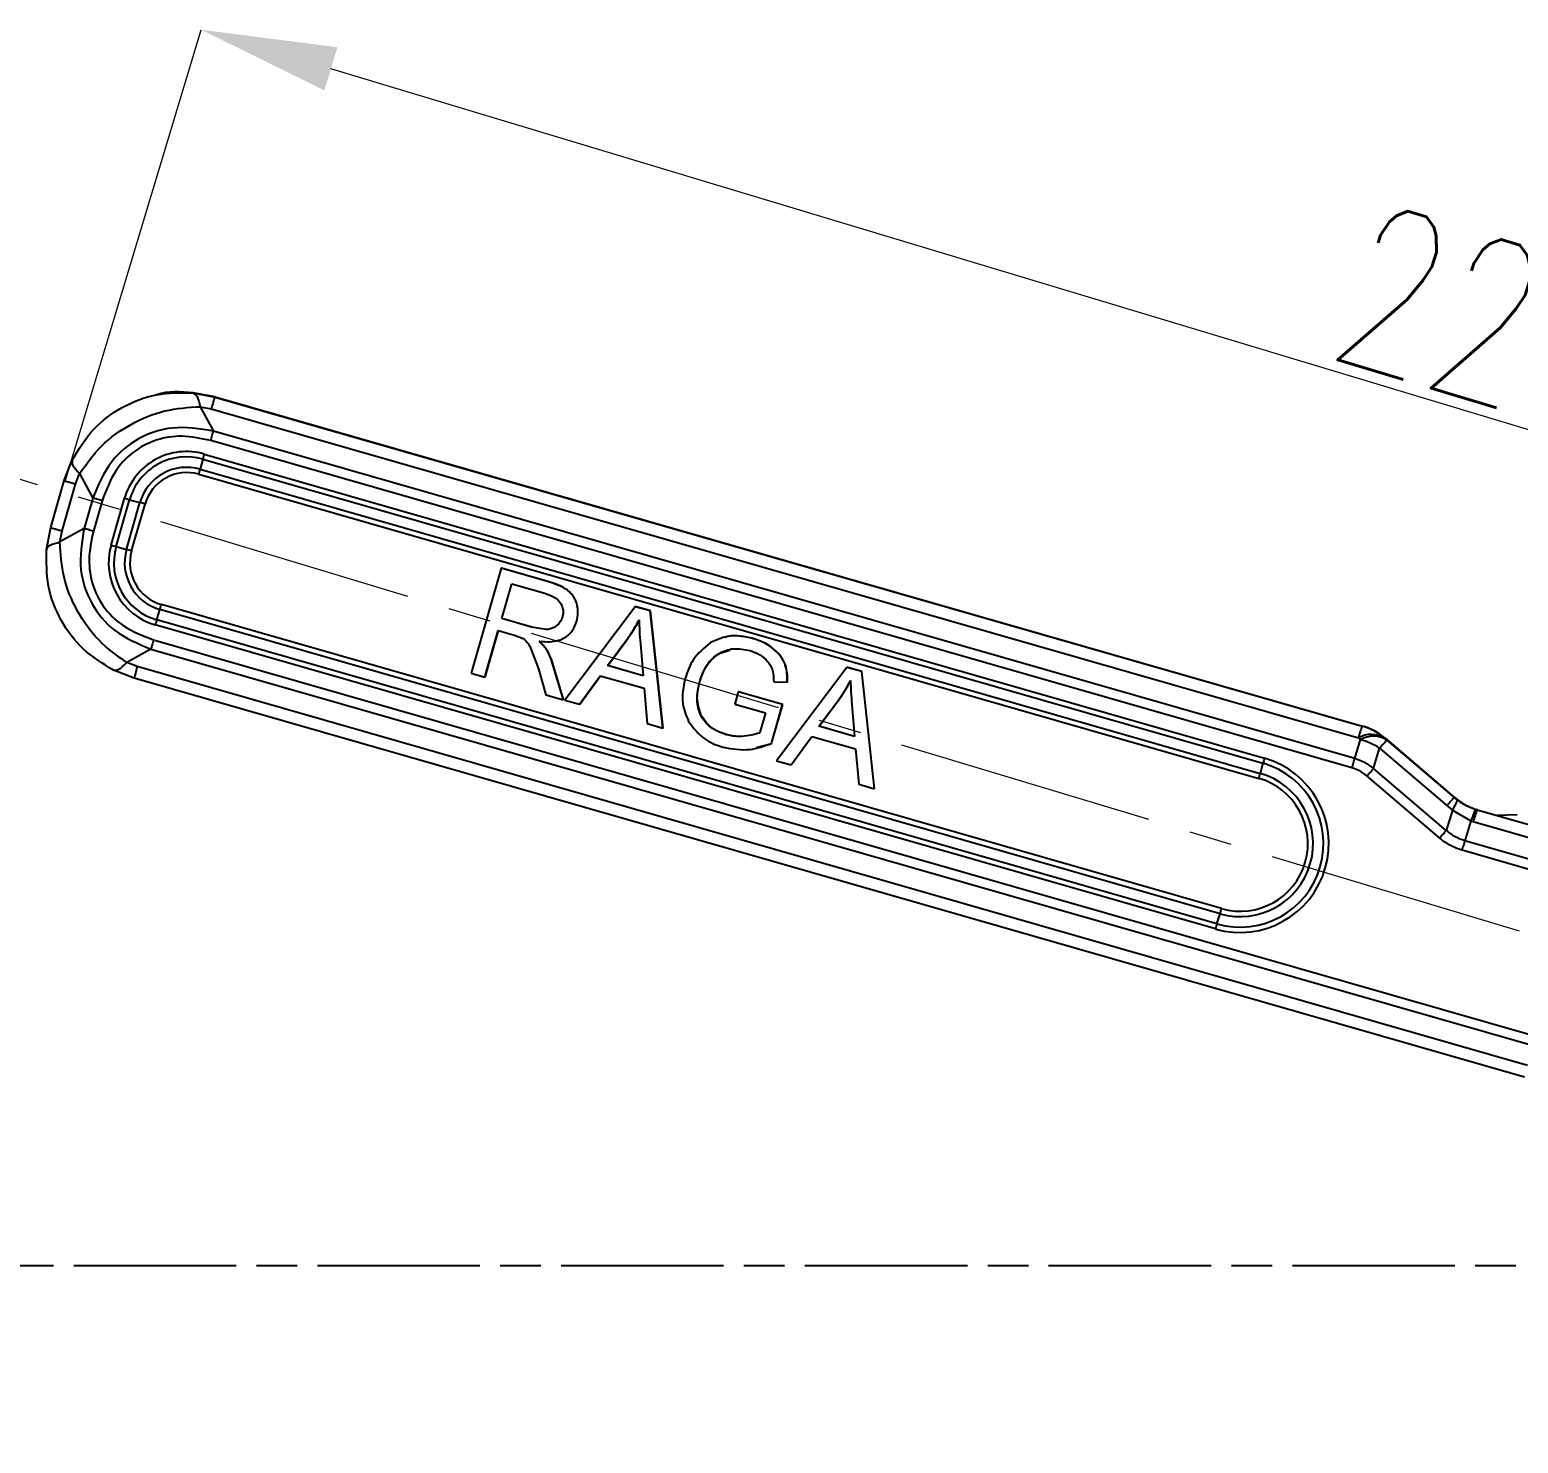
# Model space of a CAD drawing. Header units: millimetres. Extents: x 2404 to 4548, y 1024 to 2541.
# Drawn here: x 4146.4 to 4256.3, y 1509.8 to 1614.1 of the extents above; entities that cross this region are included whole.
import ezdxf

# ---------------------------------------------------------------- set-up
doc = ezdxf.new("R2010")
doc.units = ezdxf.units.MM
doc.linetypes.add('AM_ISO08W050', pattern=[18, 12, -1.5, 3, -1.5])
doc.linetypes.add('CENTER2', pattern=[28.575, 19.05, -3.175, 3.175, -3.175])
for name, color, linetype, lineweight in [('AM_5', 3, 'Continuous', 25), ('AM_7', 4, 'AM_ISO08W050', 25), ('单点划线', 1, 'CENTER2', 13), ('标注', 3, 'Continuous', 13)]:
    doc.layers.add(name, color=color, linetype=linetype, lineweight=lineweight)
doc.styles.add('SLDTEXTSTYLE1', font='txt.shx', dxfattribs={"width": 0.7, "bigfont": 'gbcbig.shx'})
doc.dimstyles.new('SLDDIMSTYLE12$0', dxfattribs={"dimtxt": 12, "dimasz": 10, "dimexe": 0, "dimexo": 0.0625, "dimgap": 0.875, "dimtad": 1, "dimdec": 1, "dimlfac": 1.8, "dimrnd": 1e-09, "dimzin": 12, "dimdsep": 46, "dimtxsty": 'SLDTEXTSTYLE1', "dimcen": 0.09, "dimdle": 8.16, "dimclrd": 3, "dimclre": 3, "dimadec": 0, "dimazin": 3, "dimtfac": 1, "dimtdec": 1, "dimtofl": 0, "dimtmove": 0, "dimatfit": 3, "dimfxl": 0, "dimfrac": 2, "dimtolj": 1, "dimlwd": 5, "dimlwe": 5, "dimarcsym": 0})
doc.dimstyles.new('SLDDIMSTYLE12$2', dxfattribs={"dimtxt": 12, "dimasz": 10, "dimexe": 0, "dimexo": 0.0625, "dimgap": 0.875, "dimtad": 1, "dimdec": 1, "dimlfac": 1.8, "dimrnd": 1e-09, "dimzin": 12, "dimdsep": 46, "dimtxsty": 'SLDTEXTSTYLE1', "dimcen": 0.09, "dimdle": 8.16, "dimclrd": 3, "dimclre": 3, "dimadec": 0, "dimazin": 3, "dimtfac": 1, "dimtdec": 1, "dimtofl": 0, "dimtmove": 0, "dimatfit": 3, "dimfxl": 0, "dimfrac": 2, "dimtolj": 1, "dimlwd": 5, "dimlwe": 5, "dimarcsym": 0})

# ---------------------------------------------------------------- blocks, each defined once
blk = doc.blocks.new('*D55')
at = {"layer": 'Defpoints', "color": 0, "transparency": 16777216}
for p in [(4095.07, 1596.15), (4096.21, 1531.29), (4338.48, 1522.84), (4338.48, 1522.84), (4113.19, 1405.42)]:
    blk.add_point(p, dxfattribs=at)
at = {"layer": '标注', "color": 3, "linetype": 'Continuous', "lineweight": 5, "transparency": 16777216}
blk.add_arc((4338.48, 1522.84), 242.43, 165.602, 205.1646, dxfattribs=at)
at = {"layer": '标注', "color": 3, "transparency": 16777216}
for points in [[(4102.07, 1583.57), (4105.28, 1582.67), (4106.36, 1592.75)], [(4120.56, 1420.49), (4117.57, 1419.01), (4123.51, 1410.79)]]:
    blk.add_solid(points, dxfattribs=at)
at = {"layer": '标注', "color": 0, "transparency": 16777216, "insert": (4102.98, 1500.64), "char_height": 10, "attachment_point": 5, "rotation": 275.3833, "style": 'SLDTEXTSTYLE1'}
blk.add_mtext('\\A1;60%%D', dxfattribs=at)
blk = doc.blocks.new('*D65')
at = {"layer": 'AM_5', "color": 3, "linetype": 'Continuous', "lineweight": 5, "transparency": 16777216}
blk.add_arc((4338.38, 1522.87), 210.88, 165.9557, 177.2827, dxfattribs=at)
at = {"layer": 'AM_5', "color": 3, "transparency": 16777216}
for points in [[(4132.2, 1574.48), (4135.41, 1573.6), (4136.46, 1583.68)], [(4129.41, 1532.83), (4126.07, 1532.91), (4127.5, 1522.87)]]:
    blk.add_solid(points, dxfattribs=at)
at = {"layer": 'Defpoints', "color": 0, "transparency": 16777216}
for p in [(4095.07, 1596.15), (4131.5, 1563.74), (4115.51, 1522.87), (4338.48, 1522.84), (4341.63, 1522.87)]:
    blk.add_point(p, dxfattribs=at)
at = {"layer": 'AM_5', "color": 0, "transparency": 16777216, "insert": (4122.95, 1554.61), "char_height": 12, "attachment_point": 5, "rotation": 81.6192, "style": 'SLDTEXTSTYLE1'}
blk.add_mtext('\\A1;15%%D', dxfattribs=at)
blk = doc.blocks.new('*D49')
at = {"layer": 'AM_5', "color": 3, "linetype": 'Continuous', "lineweight": 5, "transparency": 16777216}
for p, q in [((4149.04, 1580.85), (4159.05, 1614.11)), ((4339.09, 1559.88), (4168.63, 1611.22))]:
    blk.add_line(p, q, dxfattribs=at)
at = {"layer": 'AM_5', "color": 3, "lineweight": 5, "transparency": 16777216}
blk.add_line((4338.38, 1522.87), (4348.66, 1557), dxfattribs=at)
at = {"layer": 'AM_5', "color": 3, "transparency": 16777216}
for points in [[(4169.11, 1612.82), (4168.15, 1609.63), (4159.05, 1614.11)], [(4339.57, 1561.48), (4338.61, 1558.29), (4348.66, 1557)]]:
    blk.add_solid(points, dxfattribs=at)
at = {"layer": 'Defpoints', "color": 0, "transparency": 16777216}
for p in [(4159.05, 1614.11), (4149.02, 1580.79), (4338.37, 1522.81)]:
    blk.add_point(p, dxfattribs=at)
at = {"layer": 'AM_5', "color": 0, "transparency": 16777216, "insert": (4254.02, 1592.68), "char_height": 12, "attachment_point": 5, "rotation": 343.2384, "style": 'SLDTEXTSTYLE1'}
blk.add_mtext('\\A1;225', dxfattribs=at)

msp = doc.modelspace()

# ---------------------------------------------------------------- linework, layer by layer
at = {"color": 7, "linetype": 'Continuous', "lineweight": 25}
for p, q in [((4158.436, 1587.305), (4160.064, 1586.997)), ((4160.087, 1587.002), (4158.462, 1587.31)), ((4155.718, 1587.151), (4155.685, 1587.144)), ((4158.974, 1586.28), (4159.952, 1584.477)), ((4158.974, 1586.28), (4159.789, 1586.126)), ((4160.087, 1587.002), (4160.064, 1586.997)), ((4160.064, 1586.997), (4244.779, 1562.703)), ((4160.087, 1587.002), (4244.802, 1562.709)), ((4159.789, 1586.126), (4244.504, 1561.832)), ((4244.237, 1560.307), (4159.952, 1584.477)), ((4244.035, 1559.614), (4159.75, 1583.785)), ((4148.932, 1580.827), (4149.531, 1582.369)), ((4159.171, 1582.412), (4158.97, 1581.666)), ((4159.171, 1582.412), (4237.462, 1559.961)), ((4159.276, 1582.786), (4237.567, 1560.335)), ((4147.939, 1577.366), (4148.932, 1580.827)), ((4149.77, 1580.573), (4150.069, 1581.344)), ((4150.069, 1581.344), (4151.047, 1579.541)), ((4158.865, 1581.292), (4237.156, 1558.84)), ((4158.97, 1581.666), (4237.261, 1559.214)), ((4148.778, 1577.112), (4149.77, 1580.573)), ((4151.047, 1579.541), (4150.402, 1577.292)), ((4151.735, 1579.342), (4151.09, 1577.093)), ((4152.397, 1576.062), (4153.389, 1579.523)), ((4152.774, 1575.955), (4153.766, 1579.416)), ((4153.536, 1575.743), (4154.529, 1579.204)), ((4153.766, 1579.416), (4154.529, 1579.204)), ((4153.913, 1575.637), (4154.906, 1579.097)), ((4147.63, 1575.74), (4147.939, 1577.366)), ((4150.402, 1577.292), (4148.623, 1576.299)), ((4148.623, 1576.299), (4148.778, 1577.112)), ((4152.774, 1575.955), (4153.536, 1575.743)), ((4181.2, 1574.351), (4178.98, 1566.607)), ((4181.218, 1574.355), (4181.2, 1574.351)), ((4184.626, 1573.368), (4181.2, 1574.351)), ((4184.644, 1573.372), (4181.218, 1574.355)), ((4181.246, 1570.647), (4181.98, 1573.207)), ((4181.264, 1570.651), (4181.996, 1573.203)), ((4181.98, 1573.207), (4184.424, 1572.506)), ((4184.644, 1573.372), (4184.626, 1573.368)), ((4185.839, 1572.921), (4185.821, 1572.917)), ((4155.77, 1570.55), (4155.998, 1571.302)), ((4234.289, 1548.851), (4155.998, 1571.302)), ((4234.399, 1549.226), (4156.108, 1571.677)), ((4191.103, 1571.516), (4185.912, 1564.625)), ((4191.121, 1571.52), (4191.103, 1571.516)), ((4192.207, 1571.2), (4191.103, 1571.516)), ((4192.225, 1571.204), (4191.121, 1571.52)), ((4192.225, 1571.204), (4192.207, 1571.2)), ((4193.143, 1562.552), (4192.207, 1571.2)), ((4193.161, 1562.555), (4192.225, 1571.204)), ((4233.951, 1547.724), (4155.66, 1570.175)), ((4234.061, 1548.099), (4155.77, 1570.55)), ((4180.004, 1566.314), (4180.991, 1569.755)), ((4180.022, 1566.317), (4181.006, 1569.751)), ((4180.991, 1569.755), (4182.183, 1569.413)), ((4181.264, 1570.651), (4181.246, 1570.647)), ((4183.453, 1570.015), (4181.246, 1570.647)), ((4183.471, 1570.018), (4181.264, 1570.651)), ((4183.471, 1570.018), (4183.453, 1570.015)), ((4184.538, 1569.832), (4183.453, 1570.015)), ((4155.533, 1569.077), (4257.599, 1539.808)), ((4182.183, 1569.413), (4182.831, 1569.162)), ((4183.312, 1568.614), (4183.951, 1566.93)), ((4185.276, 1568.991), (4185.294, 1568.995)), ((4189.052, 1567.169), (4190.557, 1569.194)), ((4189.07, 1567.173), (4190.575, 1569.198)), ((4190.575, 1569.198), (4190.557, 1569.194)), ((4191.48, 1568.786), (4191.68, 1566.416)), ((4197.731, 1569.282), (4197.713, 1569.279)), ((4199.84, 1569.157), (4199.822, 1569.153)), ((4155.338, 1568.386), (4153.559, 1567.393)), ((4155.338, 1568.386), (4257.404, 1539.117)), ((4197.283, 1568.052), (4197.265, 1568.049)), ((4197.283, 1568.052), (4198.093, 1568.301)), ((4201.747, 1568.003), (4201.729, 1567.999)), ((4154.11, 1566.234), (4152.567, 1566.834)), ((4154.332, 1567.093), (4153.559, 1567.393)), ((4257.003, 1537.65), (4154.332, 1567.093)), ((4178.98, 1566.607), (4180.004, 1566.314)), ((4183.951, 1566.93), (4184.511, 1565.021)), ((4185.071, 1567.154), (4185.053, 1567.151)), ((4185.799, 1564.652), (4185.053, 1567.151)), ((4185.817, 1564.656), (4185.071, 1567.154)), ((4186.994, 1564.315), (4188.522, 1566.419)), ((4187.012, 1564.319), (4188.535, 1566.415)), ((4188.522, 1566.419), (4191.752, 1565.492)), ((4189.07, 1567.173), (4189.052, 1567.169)), ((4191.68, 1566.416), (4189.052, 1567.169)), ((4191.679, 1566.425), (4189.07, 1567.173)), ((4206.722, 1567.038), (4201.53, 1560.146)), ((4206.74, 1567.041), (4206.722, 1567.038)), ((4207.825, 1566.721), (4206.722, 1567.038)), ((4207.843, 1566.725), (4206.74, 1567.041)), ((4207.843, 1566.725), (4207.825, 1566.721)), ((4208.761, 1558.073), (4207.825, 1566.721)), ((4208.779, 1558.077), (4207.843, 1566.725)), ((4256.781, 1536.791), (4154.11, 1566.234)), ((4180.022, 1566.317), (4180.004, 1566.314)), ((4191.752, 1565.492), (4191.987, 1562.883)), ((4195.88, 1566.003), (4195.862, 1565.999)), ((4201.329, 1565.962), (4202.333, 1565.954)), ((4202.35, 1565.958), (4202.333, 1565.954)), ((4184.511, 1565.021), (4185.799, 1564.652)), ((4185.817, 1564.656), (4185.799, 1564.652)), ((4185.912, 1564.625), (4186.994, 1564.315)), ((4187.012, 1564.319), (4186.994, 1564.315)), ((4198.709, 1565.228), (4198.448, 1564.32)), ((4198.448, 1564.32), (4200.718, 1563.67)), ((4198.726, 1565.232), (4198.709, 1565.228)), ((4201.981, 1564.29), (4198.709, 1565.228)), ((4201.999, 1564.294), (4198.726, 1565.232)), ((4201.159, 1561.424), (4201.981, 1564.29)), ((4201.177, 1561.428), (4201.999, 1564.294)), ((4201.999, 1564.294), (4201.981, 1564.29)), ((4204.67, 1562.691), (4206.176, 1564.715)), ((4204.688, 1562.694), (4206.194, 1564.719)), ((4206.194, 1564.719), (4206.176, 1564.715)), ((4207.098, 1564.308), (4207.298, 1561.937)), ((4195.975, 1563.489), (4195.957, 1563.485)), ((4200.718, 1563.67), (4200.303, 1562.223)), ((4191.987, 1562.883), (4193.143, 1562.552)), ((4193.161, 1562.555), (4193.143, 1562.552)), ((4197.842, 1562.07), (4197.825, 1562.066)), ((4199.353, 1561.979), (4199.335, 1561.975)), ((4199.827, 1562.069), (4199.353, 1561.979)), ((4204.688, 1562.694), (4204.67, 1562.691)), ((4207.298, 1561.937), (4204.67, 1562.691)), ((4207.298, 1561.946), (4204.688, 1562.694)), ((4244.779, 1562.703), (4244.802, 1562.709)), ((4200.036, 1561.063), (4200.054, 1561.067)), ((4200.041, 1561.114), (4201.177, 1561.428)), ((4201.177, 1561.428), (4201.159, 1561.424)), ((4202.612, 1559.836), (4204.14, 1561.94)), ((4202.63, 1559.84), (4204.153, 1561.936)), ((4204.14, 1561.94), (4207.371, 1561.013)), ((4207.371, 1561.013), (4207.605, 1558.404)), ((4244.237, 1560.307), (4244.655, 1561.702)), ((4244.504, 1561.832), (4244.655, 1561.702)), ((4245.63, 1559.58), (4246.076, 1561.07)), ((4246.076, 1561.07), (4251.053, 1556.824)), ((4246.458, 1561.801), (4246.482, 1561.807)), ((4246.458, 1561.801), (4246.61, 1561.671)), ((4246.621, 1561.69), (4246.467, 1561.819)), ((4246.482, 1561.807), (4246.636, 1561.677)), ((4246.61, 1561.671), (4251.587, 1557.426)), ((4246.636, 1561.677), (4251.613, 1557.431)), ((4201.53, 1560.146), (4202.612, 1559.836)), ((4202.63, 1559.84), (4202.612, 1559.836)), ((4237.462, 1559.961), (4237.261, 1559.214)), ((4250.511, 1554.436), (4245.143, 1559.014)), ((4250.997, 1555.002), (4245.63, 1559.58)), ((4207.605, 1558.404), (4208.761, 1558.073)), ((4208.779, 1558.077), (4208.761, 1558.073)), ((4251.448, 1556.507), (4250.997, 1555.002)), ((4251.053, 1556.824), (4251.448, 1556.507)), ((4251.448, 1556.507), (4252.818, 1555.705)), ((4251.587, 1557.426), (4251.613, 1557.431)), ((4251.613, 1557.431), (4251.81, 1557.272)), ((4253.292, 1556.529), (4253.204, 1556.555)), ((4253.204, 1556.555), (4253.291, 1556.529)), ((4253.268, 1556.524), (4253.291, 1556.529)), ((4253.268, 1556.524), (4261.742, 1554.094)), ((4253.291, 1556.529), (4261.766, 1554.099)), ((4252.818, 1555.705), (4252.376, 1554.228)), ((4252.818, 1555.705), (4252.993, 1555.653)), ((4252.993, 1555.653), (4261.467, 1553.223)), ((4256.24, 1556.155), (4254.785, 1556.101)), ((4260.824, 1551.055), (4252.174, 1553.535)), ((4261.026, 1551.748), (4252.376, 1554.228)), ((4234.061, 1548.099), (4234.289, 1548.851))]:
    msp.add_line(p, q, dxfattribs=at)
for centre, radius, start, end in [((4157.964, 1578.211), 4.759, 73.99917, 164.00247), ((4157.967, 1578.212), 4.37, 73.99917, 164.00247), ((4157.98, 1578.215), 3.59, 73.99917, 164.00247), ((4187.33, 1574.698), 29.197, 163.9172, 164.67984), ((4157.982, 1578.215), 3.201, 73.99917, 164.00247), ((4130.809, 1589.38), 29.199, 343.91719, 344.67981), ((4168.856, 1633.306), 55.963, 253.95603, 254.35706), ((4139.438, 1525.31), 55.967, 73.95602, 74.35704), ((4156.973, 1574.75), 4.76, 164.00083, 253.99752), ((4167.864, 1629.846), 55.963, 253.95603, 254.35706), ((4156.975, 1574.751), 4.37, 164.00075, 253.99756), ((4156.988, 1574.754), 3.591, 164.00075, 253.99757), ((4138.446, 1521.85), 55.967, 73.95602, 74.35704), ((4156.99, 1574.754), 3.201, 164.00056, 253.99766), ((4127.533, 1579.826), 29.714, 343.32882, 344.08236), ((4184.235, 1562.026), 29.714, 163.32881, 164.08236), ((4257.045, 1558.353), 13.015, 160.47239, 164.49357), ((4245.455, 1560.153), 1.93, 58.66161, 119.51448), ((4243.538, 1558.378), 4.5, 49.53467, 73.99864), ((4243.562, 1558.383), 4.5, 49.53467, 73.99864), ((4245.606, 1560.023), 1.93, 58.66153, 119.51425), ((4243.131, 1556.366), 5.55, 57.94933, 74.06129), ((4258.312, 1550.751), 16.006, 136.98242, 139.86093), ((4235.759, 1554.029), 6.56, 254.00246, 74), ((4235.762, 1554.03), 6.17, 254.00238, 74.00008), ((4265.623, 1552.246), 29.198, 163.91719, 164.67983), ((4235.775, 1554.033), 5.391, 254.00253, 73.99993), ((4235.777, 1554.033), 5.001, 254.00255, 73.99991), ((4209.101, 1566.929), 29.198, 343.91719, 344.67983), ((4263.289, 1546.506), 16.006, 136.98231, 139.86093), ((4265.534, 1552.174), 13.015, 160.47233, 164.49361), ((4205.824, 1557.375), 29.715, 343.32883, 344.08237), ((4262.525, 1539.575), 29.713, 163.32879, 164.08235)]:
    msp.add_arc(centre, radius, start, end, dxfattribs=at)
for points, knots in [([(4149.531, 1582.369), (4150.004, 1583.141), (4150.946, 1584.681), (4153.156, 1586.322), (4155.72, 1587.327), (4157.528, 1587.312), (4158.436, 1587.305)], [0, 0, 0, 0, 0.2509207, 0.5000162, 0.7490448, 1, 1, 1, 1]), ([(4158.462, 1587.31), (4157.539, 1587.391), (4156.598, 1587.473), (4155.736, 1587.149), (4155.72, 1587.143)], [0, 0, 0, 0, 0.9811751, 1, 1, 1, 1]), ([(4158.436, 1587.305), (4158.546, 1587.249), (4158.766, 1587.138), (4158.905, 1586.566), (4158.974, 1586.28)], [0, 0, 0, 0, 0.5000005, 1, 1, 1, 1]), ([(4150.069, 1581.344), (4150.574, 1582.055), (4151.581, 1583.472), (4153.817, 1585.063), (4156.355, 1586.118), (4158.099, 1586.226), (4158.974, 1586.28)], [0, 0, 0, 0, 0.2509209, 0.5000162, 0.7490448, 1, 1, 1, 1]), ([(4159.952, 1584.477), (4158.934, 1584.642), (4157.049, 1584.947), (4154.35, 1584.057), (4152.178, 1582.238), (4151.442, 1580.484), (4151.047, 1579.541)], [0, 0, 0, 0, 0.2702915, 0.5008839, 0.7316205, 1, 1, 1, 1]), ([(4159.75, 1583.785), (4159.046, 1583.934), (4157.736, 1584.213), (4155.816, 1583.927), (4154.096, 1583.094), (4152.569, 1581.564), (4152.027, 1580.12), (4151.735, 1579.342)], [0, 0, 0, 0, 0.2085412, 0.3881399, 0.5544367, 0.759769, 1, 1, 1, 1]), ([(4149.531, 1582.368), (4149.512, 1582.242), (4149.472, 1581.988), (4149.869, 1581.559), (4150.069, 1581.344)], [0, 0, 0, 0, 0.49686735, 1, 1, 1, 1]), ([(4147.631, 1575.74), (4147.68, 1575.854), (4147.78, 1576.081), (4148.342, 1576.226), (4148.623, 1576.299)], [0, 0, 0, 0, 0.50000085, 1, 1, 1, 1]), ([(4153.559, 1567.393), (4152.845, 1567.901), (4151.421, 1568.912), (4149.828, 1571.15), (4148.775, 1573.685), (4148.674, 1575.426), (4148.623, 1576.299)], [0, 0, 0, 0, 0.2509467, 0.4999847, 0.7490684, 1, 1, 1, 1]), ([(4150.402, 1577.292), (4150.237, 1576.274), (4149.931, 1574.388), (4150.822, 1571.688), (4152.642, 1569.517), (4154.396, 1568.781), (4155.338, 1568.386)], [0, 0, 0, 0, 0.2705363, 0.5011773, 0.7319034, 1, 1, 1, 1]), ([(4151.09, 1577.093), (4150.94, 1576.388), (4150.661, 1575.077), (4150.949, 1573.156), (4151.782, 1571.437), (4153.313, 1569.911), (4154.755, 1569.369), (4155.533, 1569.077)], [0, 0, 0, 0, 0.20872371, 0.38836947, 0.55468562, 0.75997191, 1, 1, 1, 1]), ([(4152.567, 1566.834), (4151.793, 1567.308), (4150.251, 1568.252), (4148.609, 1570.463), (4147.605, 1573.026), (4147.622, 1574.833), (4147.63, 1575.74)], [0, 0, 0, 0, 0.2509467, 0.4999848, 0.7490685, 1, 1, 1, 1]), ([(4185.821, 1572.917), (4185.632, 1573.005), (4185.245, 1573.186), (4184.835, 1573.307), (4184.626, 1573.368)], [0, 0, 0, 0, 0.4889255, 1, 1, 1, 1]), ([(4185.839, 1572.921), (4185.65, 1573.009), (4185.263, 1573.19), (4184.853, 1573.311), (4184.644, 1573.372)], [0, 0, 0, 0, 0.4889255, 1, 1, 1, 1]), ([(4184.424, 1572.506), (4184.672, 1572.423), (4185.03, 1572.302), (4185.425, 1572.017), (4185.549, 1571.835), (4185.607, 1571.75)], [0, 0, 0, 0, 0.5431864, 0.7867589, 1, 1, 1, 1]), ([(4186.494, 1572.339), (4186.385, 1572.466), (4186.19, 1572.693), (4185.934, 1572.848), (4185.821, 1572.917)], [0, 0, 0, 0, 0.5575462, 1, 1, 1, 1]), ([(4186.849, 1571.48), (4186.811, 1571.657), (4186.745, 1571.966), (4186.569, 1572.228), (4186.494, 1572.339)], [0, 0, 0, 0, 0.5738958, 1, 1, 1, 1]), ([(4185.729, 1570.761), (4185.681, 1570.631), (4185.585, 1570.372), (4185.379, 1570.189), (4185.276, 1570.097)], [0, 0, 0, 0, 0.5017512, 1, 1, 1, 1]), ([(4185.607, 1571.75), (4185.676, 1571.589), (4185.778, 1571.352), (4185.785, 1571.007), (4185.748, 1570.844), (4185.729, 1570.761)], [0, 0, 0, 0, 0.508701, 0.7517829, 1, 1, 1, 1]), ([(4186.786, 1570.464), (4186.828, 1570.654), (4186.903, 1570.99), (4186.865, 1571.331), (4186.849, 1571.48)], [0, 0, 0, 0, 0.5655054, 1, 1, 1, 1]), ([(4183.999, 1568.972), (4184.261, 1568.947), (4184.746, 1568.9), (4185.433, 1569), (4186.036, 1569.269), (4186.533, 1569.767), (4186.699, 1570.224), (4186.786, 1570.464)], [0, 0, 0, 0, 0.2248507, 0.4169148, 0.5876668, 0.7832367, 1, 1, 1, 1]), ([(4185.276, 1570.097), (4185.163, 1570.024), (4184.938, 1569.878), (4184.671, 1569.847), (4184.538, 1569.832)], [0, 0, 0, 0, 0.50112496, 1, 1, 1, 1]), ([(4190.557, 1569.194), (4190.722, 1569.431), (4191.027, 1569.868), (4191.274, 1570.339), (4191.388, 1570.555)], [0, 0, 0, 0, 0.5419592, 1, 1, 1, 1]), ([(4190.575, 1569.198), (4190.74, 1569.435), (4191.045, 1569.872), (4191.292, 1570.343), (4191.406, 1570.559)], [0, 0, 0, 0, 0.5419592, 1, 1, 1, 1]), ([(4191.388, 1570.555), (4191.395, 1570.267), (4191.41, 1569.676), (4191.456, 1569.087), (4191.48, 1568.786)], [0, 0, 0, 0, 0.4886907, 1, 1, 1, 1]), ([(4182.831, 1569.162), (4182.91, 1569.099), (4183.103, 1568.945), (4183.235, 1568.736), (4183.312, 1568.614)], [0, 0, 0, 0, 0.4142729, 1, 1, 1, 1]), ([(4185.053, 1567.151), (4184.914, 1567.584), (4184.692, 1568.273), (4184.187, 1568.783), (4183.999, 1568.972)], [0, 0, 0, 0, 0.628575, 1, 1, 1, 1]), ([(4185.071, 1567.154), (4184.932, 1567.588), (4184.71, 1568.277), (4184.205, 1568.787), (4184.017, 1568.976)], [0, 0, 0, 0, 0.628575, 1, 1, 1, 1]), ([(4196.636, 1568.839), (4196.176, 1568.461), (4195.321, 1567.759), (4194.96, 1566.718), (4194.793, 1566.237)], [0, 0, 0, 0, 0.5381648, 1, 1, 1, 1]), ([(4199.822, 1569.153), (4199.493, 1569.23), (4198.867, 1569.377), (4197.747, 1569.366), (4197.052, 1569.036), (4196.636, 1568.839)], [0, 0, 0, 0, 0.308178, 0.5862676, 1, 1, 1, 1]), ([(4199.84, 1569.157), (4199.512, 1569.228), (4198.889, 1569.364), (4198.15, 1569.414), (4197.805, 1569.274), (4197.743, 1569.249)], [0, 0, 0, 0, 0.4764978, 0.9064737, 1, 1, 1, 1]), ([(4201.729, 1567.999), (4201.435, 1568.278), (4200.882, 1568.802), (4200.16, 1569.041), (4199.822, 1569.153)], [0, 0, 0, 0, 0.5318982, 1, 1, 1, 1]), ([(4201.747, 1568.003), (4201.453, 1568.281), (4200.9, 1568.805), (4200.178, 1569.045), (4199.84, 1569.157)], [0, 0, 0, 0, 0.53189815, 1, 1, 1, 1]), ([(4195.862, 1565.999), (4196.016, 1566.428), (4196.239, 1567.047), (4196.784, 1567.709), (4197.107, 1567.937), (4197.265, 1568.049)], [0, 0, 0, 0, 0.5344662, 0.7714045, 1, 1, 1, 1]), ([(4195.88, 1566.003), (4196.048, 1566.488), (4196.333, 1567.306), (4197.008, 1567.836), (4197.283, 1568.052)], [0, 0, 0, 0, 0.5921782, 1, 1, 1, 1]), ([(4197.265, 1568.049), (4197.434, 1568.138), (4197.773, 1568.316), (4198.567, 1568.482), (4199.17, 1568.362), (4199.583, 1568.279)], [0, 0, 0, 0, 0.2394886, 0.4785859, 1, 1, 1, 1]), ([(4199.583, 1568.279), (4199.835, 1568.191), (4200.325, 1568.02), (4200.697, 1567.658), (4200.878, 1567.482)], [0, 0, 0, 0, 0.512975, 1, 1, 1, 1]), ([(4200.878, 1567.482), (4200.954, 1567.382), (4201.108, 1567.181), (4201.312, 1566.672), (4201.322, 1566.252), (4201.329, 1565.962)], [0, 0, 0, 0, 0.23103556, 0.46846759, 1, 1, 1, 1]), ([(4202.333, 1565.954), (4202.328, 1566.388), (4202.321, 1567.133), (4201.904, 1567.744), (4201.729, 1567.999)], [0, 0, 0, 0, 0.5814657, 1, 1, 1, 1]), ([(4202.35, 1565.958), (4202.346, 1566.392), (4202.338, 1567.137), (4201.922, 1567.747), (4201.747, 1568.003)], [0, 0, 0, 0, 0.5814657, 1, 1, 1, 1]), ([(4152.567, 1566.834), (4152.687, 1566.819), (4152.93, 1566.787), (4153.348, 1567.19), (4153.559, 1567.393)], [0, 0, 0, 0, 0.4968674, 1, 1, 1, 1]), ([(4194.793, 1566.237), (4194.661, 1565.6), (4194.433, 1564.5), (4194.866, 1563.475), (4195.047, 1563.044)], [0, 0, 0, 0, 0.5794862, 1, 1, 1, 1]), ([(4195.957, 1563.485), (4195.882, 1563.665), (4195.729, 1564.031), (4195.62, 1564.893), (4195.763, 1565.546), (4195.862, 1565.999)], [0, 0, 0, 0, 0.2264152, 0.4626215, 1, 1, 1, 1]), ([(4195.975, 1563.489), (4195.837, 1563.922), (4195.572, 1564.753), (4195.78, 1565.598), (4195.88, 1566.003)], [0, 0, 0, 0, 0.520635, 1, 1, 1, 1]), ([(4206.176, 1564.715), (4206.341, 1564.952), (4206.645, 1565.389), (4206.892, 1565.86), (4207.006, 1566.076)], [0, 0, 0, 0, 0.54195929, 1, 1, 1, 1]), ([(4206.194, 1564.719), (4206.358, 1564.956), (4206.663, 1565.393), (4206.91, 1565.864), (4207.024, 1566.08)], [0, 0, 0, 0, 0.5419593, 1, 1, 1, 1]), ([(4207.006, 1566.076), (4207.013, 1565.788), (4207.028, 1565.197), (4207.075, 1564.609), (4207.098, 1564.308)], [0, 0, 0, 0, 0.4886908, 1, 1, 1, 1]), ([(4197.825, 1562.066), (4197.423, 1562.215), (4196.841, 1562.433), (4196.246, 1562.992), (4196.053, 1563.322), (4195.957, 1563.485)], [0, 0, 0, 0, 0.5264104, 0.7642346, 1, 1, 1, 1]), ([(4197.842, 1562.07), (4197.389, 1562.236), (4196.611, 1562.52), (4196.162, 1563.204), (4195.975, 1563.489)], [0, 0, 0, 0, 0.5837878, 1, 1, 1, 1]), ([(4195.047, 1563.044), (4195.405, 1562.563), (4196.071, 1561.669), (4197.119, 1561.304), (4197.603, 1561.135)], [0, 0, 0, 0, 0.53725916, 1, 1, 1, 1]), ([(4199.335, 1561.975), (4199.08, 1561.949), (4198.571, 1561.895), (4198.073, 1562.009), (4197.825, 1562.066)], [0, 0, 0, 0, 0.5020846, 1, 1, 1, 1]), ([(4199.353, 1561.979), (4199.067, 1561.951), (4198.557, 1561.901), (4198.06, 1562.018), (4197.842, 1562.07)], [0, 0, 0, 0, 0.5618251, 1, 1, 1, 1]), ([(4200.303, 1562.223), (4200.191, 1562.178), (4199.881, 1562.053), (4199.548, 1562.006), (4199.335, 1561.975)], [0, 0, 0, 0, 0.3598376, 1, 1, 1, 1]), ([(4197.603, 1561.135), (4198.262, 1561.024), (4199.476, 1560.818), (4200.631, 1561.233), (4201.159, 1561.424)], [0, 0, 0, 0, 0.5424178, 1, 1, 1, 1]), ([(4245.63, 1559.58), (4245.414, 1559.738), (4244.986, 1560.05), (4244.485, 1560.222), (4244.237, 1560.307)], [0, 0, 0, 0, 0.50495342, 1, 1, 1, 1]), ([(4245.143, 1559.014), (4244.951, 1559.16), (4244.611, 1559.418), (4244.209, 1559.555), (4244.035, 1559.614)], [0, 0, 0, 0, 0.56777287, 1, 1, 1, 1]), ([(4251.784, 1557.267), (4251.788, 1557.215), (4251.796, 1557.112), (4251.564, 1556.708), (4251.448, 1556.507)], [0, 0, 0, 0, 0.5008043, 1, 1, 1, 1]), ([(4251.587, 1557.426), (4251.623, 1557.395), (4251.688, 1557.341), (4251.755, 1557.29), (4251.784, 1557.267)], [0, 0, 0, 0, 0.5576718, 1, 1, 1, 1]), ([(4251.784, 1557.267), (4252.004, 1557.115), (4252.436, 1556.816), (4252.935, 1556.638), (4253.18, 1556.55)], [0, 0, 0, 0, 0.5083155, 1, 1, 1, 1]), ([(4251.81, 1557.272), (4252.029, 1557.12), (4252.46, 1556.821), (4252.959, 1556.643), (4253.204, 1556.555)], [0, 0, 0, 0, 0.50800634, 1, 1, 1, 1]), ([(4253.18, 1556.55), (4253.151, 1556.514), (4253.092, 1556.442), (4252.91, 1555.951), (4252.818, 1555.705)], [0, 0, 0, 0, 0.5, 1, 1, 1, 1]), ([(4253.18, 1556.55), (4253.197, 1556.545), (4253.226, 1556.536), (4253.255, 1556.528), (4253.268, 1556.524)], [0, 0, 0, 0, 0.5601455, 1, 1, 1, 1]), ([(4252.174, 1553.535), (4251.878, 1553.638), (4251.275, 1553.848), (4250.769, 1554.237), (4250.511, 1554.436)], [0, 0, 0, 0, 0.4902935, 1, 1, 1, 1]), ([(4252.376, 1554.228), (4252.128, 1554.316), (4251.624, 1554.495), (4251.208, 1554.831), (4250.997, 1555.002)], [0, 0, 0, 0, 0.4914989, 1, 1, 1, 1])]:
    msp.add_open_spline(points, degree=3, knots=knots, dxfattribs=at)
for points in [[(4160.064, 1586.997), (4160.048, 1586.957), (4160.016, 1586.877), (4159.865, 1586.376), (4159.789, 1586.126)], [(4159.75, 1583.785), (4159.769, 1583.852), (4159.807, 1583.985), (4159.862, 1584.175), (4159.913, 1584.346), (4159.939, 1584.434), (4159.952, 1584.477)], [(4148.932, 1580.827), (4148.966, 1580.814), (4149.034, 1580.79), (4149.525, 1580.645), (4149.77, 1580.573)], [(4151.735, 1579.342), (4151.668, 1579.361), (4151.535, 1579.399), (4151.346, 1579.454), (4151.176, 1579.503), (4151.09, 1579.528), (4151.047, 1579.541)], [(4147.939, 1577.366), (4147.973, 1577.354), (4148.042, 1577.33), (4148.532, 1577.185), (4148.778, 1577.112)], [(4151.09, 1577.093), (4151.023, 1577.112), (4150.89, 1577.15), (4150.701, 1577.205), (4150.531, 1577.254), (4150.445, 1577.279), (4150.402, 1577.292)], [(4155.533, 1569.077), (4155.514, 1569.011), (4155.476, 1568.877), (4155.422, 1568.688), (4155.374, 1568.517), (4155.35, 1568.43), (4155.338, 1568.386)], [(4154.332, 1567.093), (4154.264, 1566.845), (4154.129, 1566.347), (4154.117, 1566.272), (4154.11, 1566.234)], [(4244.035, 1559.614), (4244.054, 1559.681), (4244.092, 1559.815), (4244.147, 1560.004), (4244.198, 1560.176), (4244.224, 1560.263), (4244.237, 1560.307)], [(4245.143, 1559.014), (4245.191, 1559.07), (4245.286, 1559.181), (4245.419, 1559.337), (4245.54, 1559.477), (4245.6, 1559.546), (4245.63, 1559.58)], [(4250.511, 1554.436), (4250.558, 1554.491), (4250.653, 1554.602), (4250.787, 1554.758), (4250.907, 1554.898), (4250.967, 1554.967), (4250.997, 1555.002)], [(4252.174, 1553.535), (4252.193, 1553.602), (4252.231, 1553.736), (4252.286, 1553.925), (4252.337, 1554.097), (4252.363, 1554.184), (4252.376, 1554.228)]]:
    msp.add_open_spline(points, degree=3, dxfattribs=at)
at = {"layer": 'AM_7'}
msp.add_line((4341.633, 1522.868), (4115.51, 1522.868), dxfattribs=at)
at = {"layer": '单点划线'}
msp.add_line((4338.485, 1522.837), (4095.07, 1596.15), dxfattribs=at)

# ---------------------------------------------------------------- dimensions: what is measured, and where the dimension line sits
at = {"layer": 'AM_5'}
dim = msp.add_linear_dim(base=(4159.051, 1614.107), p1=(4338.366, 1522.811), p2=(4149.018, 1580.795), angle=163.23837, text='225', dimstyle='SLDDIMSTYLE12$0', override={"dimlfac": 1, "dimpost": ''}, dxfattribs=at)
dim.commit()
dim.dimension.update_dxf_attribs({"geometry": '*D49', "text_midpoint": (4252.035, 1586.101), "dimtype": 160})
dim = msp.add_angular_dim_2l(base=(4131.502, 1563.735), line1=((4338.485, 1522.837), (4095.07, 1596.15)), line2=((4341.633, 1522.868), (4115.51, 1522.868)), text='15%%D', dimstyle='SLDDIMSTYLE12$2', override={"dimlfac": 1}, dxfattribs=at)
dim.commit()
dim.dimension.update_dxf_attribs({"geometry": '*D65', "text_midpoint": (4122.954, 1554.606)})
at = {"layer": '标注'}
dim = msp.add_angular_dim_2l(base=(4096.206, 1531.29), line1=((4338.485, 1522.837), (4095.07, 1596.15)), line2=((4338.485, 1522.837), (4113.194, 1405.417)), text='60%%D', dimstyle='SLDDIMSTYLE12$2', override={"dimtxt": 10, "dimadec": 3, "dimtdec": 3, "dimtzin": 0}, dxfattribs=at)
dim.commit()
dim.dimension.update_dxf_attribs({"geometry": '*D55', "text_midpoint": (4102.977, 1500.644)})

doc.saveas('drawing.dxf')
